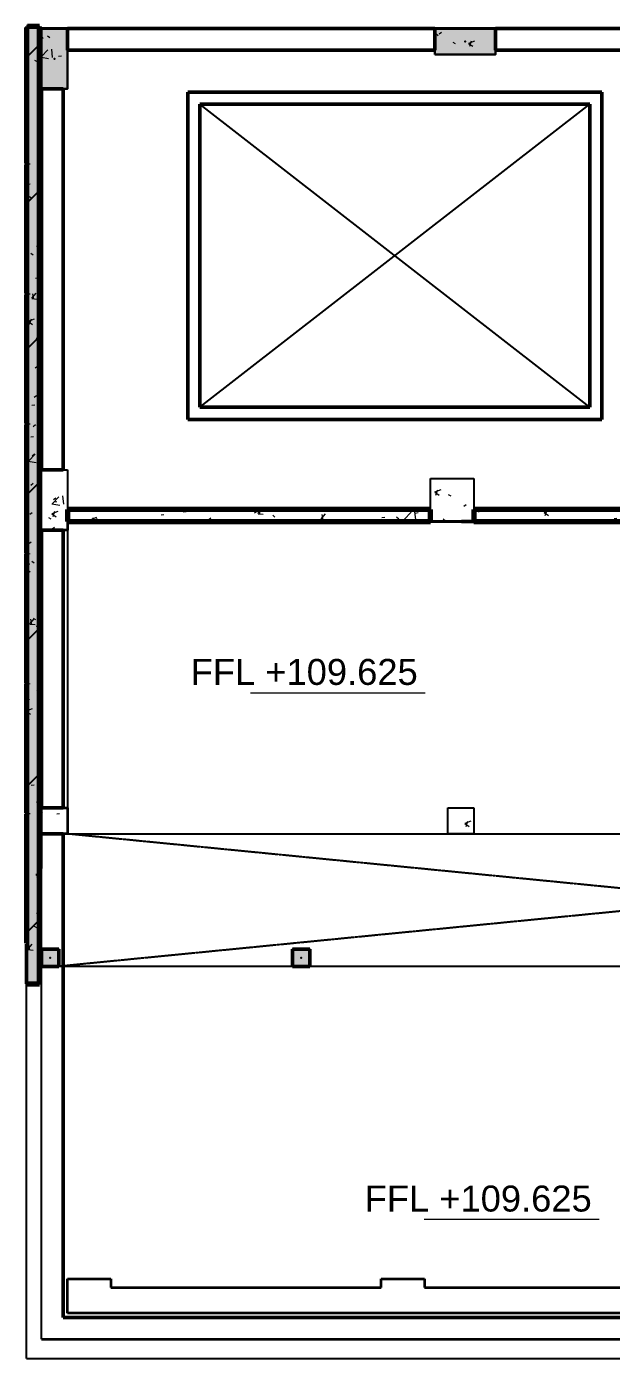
# Model space of a CAD drawing. Header units: millimetres. Extents: x -1379 to 1385823, y -4884429 to 548763.
# Drawn here: x 502560 to 509308, y -2312931 to -2297556 of the extents above; entities that cross this region are included whole.
import ezdxf

# ---------------------------------------------------------------- set-up
doc = ezdxf.new("R2010")
doc.units = ezdxf.units.MM
doc.set_wipeout_variables(frame=1)
doc.linetypes.add('DPA_Overhead 100', pattern=[2.75, 1.75, -1])
for name, color, linetype in [('000 - CONCRETE_COL_CUT_COLOR_5', 7, 'Continuous'), ('000 - CONCRETE_COL_HATCH_', 7, 'Continuous'), ('000 - CONCRETE_EX_BUILDING_MAIN_COLOR_1', 7, 'Continuous'), ('000 - CONCRETE_PRECAST_CUT_COLOR_4', 7, 'Continuous'), ('000 - CONCRETE_PRECAST_HATCH_', 7, 'Continuous'), ('000 - CONCRETE_PRECAST_MAIN_COLOR_4', 7, 'Continuous'), ('000 - CONCRETE_PRECAST_WIPEOUT_', 7, 'Continuous'), ('000 - EXISTING_COLUMN_CUT_COLOR_5', 7, 'Continuous'), ('000 - EXISTING_PRECAST_CUT_COLOR_4', 7, 'Continuous')]:
    doc.layers.add(name, color=color, linetype=linetype)
for name, color, linetype, lineweight in [('_ _ A-DETL-OPENING', 7, 'Continuous', 25), ('A-COLS-E', 7, 'Continuous', 35), ('A-DETL-GENF', 7, 'Continuous', 35), ('A-DETL-MEDM', 7, 'Continuous', 50), ('A-FLOR-E', 7, 'Continuous', 35), ('A-FLOR-OVHD', 7, 'DPA_Overhead 100', 25), ('A-WALL', 7, 'Continuous', 70), ('A-WALL-PATT', 7, 'Continuous', 70), ('G-ANNO-SPOR', 7, 'Continuous', 9), ('WALL-E', 7, 'Continuous', 50)]:
    doc.layers.add(name, color=color, linetype=linetype, lineweight=lineweight)
doc.styles.add('Arial_2', font='arial.ttf', dxfattribs={"height": 3})
pattern_1 = [(50, (-216781.46, 2306690.5), (728.7365, -63.75582), [76.2, -838.2]), (355, (-216781.5, 2306690.5), (-140.97162, 764.2276), [60.96, -670.56]), (100.451, (-216720.74, 2306685.2), (587.77, 700.46675), [64.76, -712.36]), (46.184, (-216781.5, 2306893.7), (1084.31624, -168.17096), [114.3, -1257.3]), (96.636, (-216691.1, 2306879.7), (949.6099, 989.70985), [97.14, -1068.54]), (351.184, (-216781.5, 2306893.7), (949.62055, 989.70115), [91.44, -1005.84]), (21, (-216679.86, 2306842.9), (606.45787, -409.06057), [76.2, -838.2]), (326, (-216679.9, 2306842.9), (247.20834, 736.75292), [60.96, -670.56]), (71.451, (-216629.3, 2306808.8), (853.66825, 327.68547), [64.76, -712.36]), (37.5, (-216781.46, 2306690.48), (12.354693, 338.22012), [33.528, -628.904, 33.528, -647.192, -673.1]), (37.5, (-216781.46, 2306690.48), (12.354693, 338.22012), [-1343.152, 33.528, -639.572]), (7.5, (-216781.46, 2306690.48), (267.278874, 400.722127), [33.528, -354.584, 33.528, -613.664, -256.54]), (7.5, (-216781.46, 2306690.48), (267.278874, 400.722127), [-1035.304, 33.528, -223.012]), (327.5, (-217008.03, 2306690.48), (542.36333, -22.915345), [33.528, -220.472, 33.528, -758.952, -1051.56]), (327.5, (-217008.03, 2306690.48), (542.36333, -22.915345), [-1046.48, 33.528, -1018.032]), (317.5, (-217109.63, 2306690.5), (592.51696, 101.70711), [33.528, -296.672, 33.528, -492.76, -746.76]), (317.5, (-217109.63, 2306690.5), (592.51696, 101.70711), [-856.488, 33.528, -713.232])]

# ---------------------------------------------------------------- blocks, each defined once
blk = doc.blocks.new('DPA_Rectangular - 500 x 500mm-3612790-IV01 - LOWER ROOF LEVEL PLAN')
at = {"layer": '000 - CONCRETE_COL_CUT_COLOR_5', "lineweight": 9}
h = blk.add_hatch(dxfattribs=at)
h.set_pattern_fill('FP_1', style=0, pattern_type=2)
h.set_pattern_definition([(50, (-221906.46, 2313145.5), (728.7365, -63.75582), [76.2, -838.2]), (355, (-221906.5, 2313145.5), (-140.97162, 764.2276), [60.96, -670.56]), (100.451, (-221845.74, 2313140.2), (587.77, 700.46675), [64.76, -712.36]), (46.184, (-221906.5, 2313348.7), (1084.31624, -168.17096), [114.3, -1257.3]), (96.636, (-221816.1, 2313334.7), (949.6099, 989.70985), [97.14, -1068.54]), (351.184, (-221906.5, 2313348.7), (949.62055, 989.70115), [91.44, -1005.84]), (21, (-221804.86, 2313297.9), (606.45787, -409.06057), [76.2, -838.2]), (326, (-221804.9, 2313297.9), (247.20834, 736.75292), [60.96, -670.56]), (71.451, (-221754.3, 2313263.8), (853.66825, 327.68547), [64.76, -712.36]), (37.5, (-221906.46, 2313145.48), (12.354693, 338.22012), [33.528, -628.904, 33.528, -1320.292]), (37.5, (-221906.46, 2313145.48), (12.354693, 338.22012), [-695.96, -647.192, 33.528, -639.572]), (7.5, (-221906.46, 2313145.48), (267.278874, 400.722127), [33.528, -354.584, 33.528, -870.204]), (7.5, (-221906.46, 2313145.48), (267.278874, 400.722127), [-421.64, -613.664, 33.528, -223.012]), (327.5, (-222133.03, 2313145.48), (542.36333, -22.915345), [33.528, -220.472, 33.528, -1810.512]), (327.5, (-222133.03, 2313145.48), (542.36333, -22.915345), [-287.528, -758.952, 33.528, -1018.032]), (317.5, (-222234.63, 2313145.5), (592.51696, 101.70711), [33.528, -296.672, 33.528, -1239.52]), (317.5, (-222234.63, 2313145.5), (592.51696, 101.70711), [-363.728, -492.76, 33.528, -713.232])])
h.paths.add_polyline_path([(250, -250), (250, 250), (-250, 250), (-250, -250)])
at = {"layer": '000 - CONCRETE_COL_CUT_COLOR_5', "color": 7}
for p, q in [((-250, 250), (250, 250)), ((-250, -250), (-250, 250)), ((250, 250), (250, -250)), ((250, -250), (-250, -250))]:
    blk.add_line(p, q, dxfattribs=at)
blk = doc.blocks.new('DPA_Rectangular - 300 x 700mm-5176290-IV01 - LOWER ROOF LEVEL PLAN')
at = {"layer": '000 - CONCRETE_EX_BUILDING_MAIN_COLOR_1', "color": 7}
for p, q in [((150, 350), (-150, 350)), ((-150, 350), (-150, -350)), ((150, 50), (150, 350))]:
    blk.add_line(p, q, dxfattribs=at)
blk = doc.blocks.new('DPA_Rectangular - 300 x 700mm-3612791-IV01 - LOWER ROOF LEVEL PLAN')
at = {"layer": '000 - CONCRETE_COL_CUT_COLOR_5', "lineweight": 9}
h = blk.add_hatch(dxfattribs=at)
h.set_pattern_fill('FP_3', style=0, pattern_type=2)
h.set_pattern_definition([(50, (-217316.46, 2313145.5), (728.7365, -63.75582), [76.2, -838.2]), (355, (-217316.5, 2313145.5), (-140.97162, 764.2276), [60.96, -670.56]), (100.451, (-217255.74, 2313140.2), (587.77, 700.46675), [64.76, -712.36]), (46.184, (-217316.5, 2313348.7), (1084.31624, -168.17096), [114.3, -1257.3]), (96.636, (-217226.1, 2313334.7), (949.6099, 989.70985), [97.14, -1068.54]), (351.184, (-217316.5, 2313348.7), (949.62055, 989.70115), [91.44, -1005.84]), (21, (-217214.86, 2313297.9), (606.45787, -409.06057), [76.2, -838.2]), (326, (-217214.9, 2313297.9), (247.20834, 736.75292), [60.96, -670.56]), (71.451, (-217164.3, 2313263.8), (853.66825, 327.68547), [64.76, -712.36]), (37.5, (-217316.46, 2313145.48), (12.354693, 338.22012), [33.528, -628.904, 33.528, -1320.292]), (37.5, (-217316.46, 2313145.48), (12.354693, 338.22012), [-695.96, -647.192, 33.528, -639.572]), (7.5, (-217316.46, 2313145.48), (267.278874, 400.722127), [33.528, -354.584, 33.528, -870.204]), (7.5, (-217316.46, 2313145.48), (267.278874, 400.722127), [-421.64, -613.664, 33.528, -223.012]), (327.5, (-217543.03, 2313145.48), (542.36333, -22.915345), [33.528, -220.472, 33.528, -1810.512]), (327.5, (-217543.03, 2313145.48), (542.36333, -22.915345), [-287.528, -758.952, 33.528, -1018.032]), (317.5, (-217644.63, 2313145.5), (592.51696, 101.70711), [33.528, -296.672, 33.528, -1239.52]), (317.5, (-217644.63, 2313145.5), (592.51696, 101.70711), [-363.728, -492.76, 33.528, -713.232])])
h.paths.add_polyline_path([(150, -350), (150, 350), (-150, 350), (-150, -350)])
at = {"layer": '000 - CONCRETE_COL_CUT_COLOR_5', "color": 7}
for p, q in [((-150, 350), (150, 350)), ((-150, -350), (-150, 350)), ((150, 350), (150, -350)), ((150, -350), (-150, -350))]:
    blk.add_line(p, q, dxfattribs=at)
blk = doc.blocks.new('DPA_Rectangular - 300 x 700mm-V1-IV01 - LOWER ROOF LEVEL PLAN')
at = {"layer": '000 - CONCRETE_COL_CUT_COLOR_5', "lineweight": 9}
h = blk.add_hatch(dxfattribs=at)
h.set_pattern_fill('FP_4', style=0, pattern_type=2)
h.set_pattern_definition([(50, (-217316.46, 2308050.5), (728.7365, -63.75582), [76.2, -838.2]), (355, (-217316.5, 2308050.5), (-140.97162, 764.2276), [60.96, -670.56]), (100.451, (-217255.74, 2308045.2), (587.77, 700.46675), [64.76, -712.36]), (46.184, (-217316.5, 2308253.7), (1084.31624, -168.17096), [114.3, -1257.3]), (96.636, (-217226.1, 2308239.7), (949.6099, 989.70985), [97.14, -1068.54]), (351.184, (-217316.5, 2308253.7), (949.62055, 989.70115), [91.44, -1005.84]), (21, (-217214.86, 2308202.9), (606.45787, -409.06057), [76.2, -838.2]), (326, (-217214.9, 2308202.9), (247.20834, 736.75292), [60.96, -670.56]), (71.451, (-217164.3, 2308168.8), (853.66825, 327.68547), [64.76, -712.36]), (37.5, (-217316.46, 2308050.48), (12.354693, 338.22012), [33.528, -628.904, 33.528, -1320.292]), (37.5, (-217316.46, 2308050.48), (12.354693, 338.22012), [-695.96, -647.192, 33.528, -639.572]), (7.5, (-217316.46, 2308050.48), (267.278874, 400.722127), [33.528, -354.584, 33.528, -870.204]), (7.5, (-217316.46, 2308050.48), (267.278874, 400.722127), [-421.64, -613.664, 33.528, -223.012]), (327.5, (-217543.03, 2308050.48), (542.36333, -22.915345), [33.528, -220.472, 33.528, -1810.512]), (327.5, (-217543.03, 2308050.48), (542.36333, -22.915345), [-287.528, -758.952, 33.528, -1018.032]), (317.5, (-217644.63, 2308050.5), (592.51696, 101.70711), [33.528, -296.672, 33.528, -1239.52]), (317.5, (-217644.63, 2308050.5), (592.51696, 101.70711), [-363.728, -492.76, 33.528, -713.232])])
h.paths.add_polyline_path([(150, -350), (150, 350), (-150, 350), (-150, -350), (-16, -350)])
at = {"layer": '000 - CONCRETE_COL_CUT_COLOR_5', "color": 7}
for p, q in [((-150, 350), (150, 350)), ((-150, -350), (-150, 350)), ((150, 350), (150, -350)), ((150, -350), (-150, -350))]:
    blk.add_line(p, q, dxfattribs=at)
blk = doc.blocks.new('DPA_Rectangular - 300 x 700mm-V3-IV01 - LOWER ROOF LEVEL PLAN')
at = {"layer": '000 - CONCRETE_EX_BUILDING_MAIN_COLOR_1', "color": 7}
blk.add_line((150, -350), (150, 350), dxfattribs=at)
blk = doc.blocks.new('DPA_Rectangular - 300 x 700mm-V5-IV01 - LOWER ROOF LEVEL PLAN')
at = {"layer": '000 - CONCRETE_COL_CUT_COLOR_5', "lineweight": 9}
h = blk.add_hatch(dxfattribs=at)
h.set_pattern_fill('FP_6', style=0, pattern_type=2)
h.set_pattern_definition([(140, (-2307850.5, -222056.46), (63.75582, 728.7365), [76.2, -838.2]), (85, (-2307850.5, -222056.5), (-764.2276, -140.97162), [60.96, -670.56]), (190.451, (-2307845.2, -221995.74), (-700.46675, 587.77), [64.76, -712.36]), (136.184, (-2308053.7, -222056.5), (168.17096, 1084.31624), [114.3, -1257.3]), (186.636, (-2308039.7, -221966.1), (-989.70985, 949.6099), [97.14, -1068.54]), (81.184, (-2308053.7, -222056.5), (-989.70115, 949.62055), [91.44, -1005.84]), (111, (-2308002.9, -221954.86), (409.06057, 606.45787), [76.2, -838.2]), (56, (-2308002.9, -221954.9), (-736.75292, 247.20834), [60.96, -670.56]), (161.451, (-2307968.8, -221904.3), (-327.68547, 853.66825), [64.76, -712.36]), (127.5, (-2307850.48, -222056.46), (-338.22012, 12.354693), [33.528, -628.904, 33.528, -1320.292]), (127.5, (-2307850.48, -222056.46), (-338.22012, 12.354693), [-695.96, -647.192, 33.528, -639.572]), (97.5, (-2307850.48, -222056.46), (-400.722127, 267.278874), [33.528, -354.584, 33.528, -870.204]), (97.5, (-2307850.48, -222056.46), (-400.722127, 267.278874), [-421.64, -613.664, 33.528, -223.012]), (57.5, (-2307850.48, -222283.03), (22.915345, 542.36333), [33.528, -220.472, 33.528, -1810.512]), (57.5, (-2307850.48, -222283.03), (22.915345, 542.36333), [-287.528, -758.952, 33.528, -1018.032]), (47.5, (-2307850.5, -222384.63), (-101.70711, 592.51696), [33.528, -296.672, 33.528, -1239.52]), (47.5, (-2307850.5, -222384.63), (-101.70711, 592.51696), [-363.728, -492.76, 33.528, -713.232])])
h.paths.add_polyline_path([(150, 350), (-150, 350), (-150, -350), (150, -350), (150, -163)])
at = {"layer": '000 - CONCRETE_COL_CUT_COLOR_5', "color": 7}
for p, q in [((-150, 350), (150, 350)), ((-150, -350), (-150, 350)), ((150, 350), (150, -350)), ((150, -350), (-150, -350))]:
    blk.add_line(p, q, dxfattribs=at)
blk = doc.blocks.new('DPA_Rectangular - 300 x 300mm-5176409-IV01 - LOWER ROOF LEVEL PLAN')
at = {"layer": '000 - CONCRETE_COL_CUT_COLOR_5', "lineweight": 9}
h = blk.add_hatch(dxfattribs=at)
h.set_pattern_fill('FP_63', style=0, pattern_type=2)
h.set_pattern_definition([(50, (-217316.46, 2316850.5), (728.7365, -63.75582), [76.2, -838.2]), (355, (-217316.5, 2316850.5), (-140.97162, 764.2276), [60.96, -670.56]), (100.451, (-217255.74, 2316845.2), (587.77, 700.46675), [64.76, -712.36]), (46.184, (-217316.5, 2317053.7), (1084.31624, -168.17096), [114.3, -1257.3]), (96.636, (-217226.1, 2317039.7), (949.6099, 989.70985), [97.14, -1068.54]), (351.184, (-217316.5, 2317053.7), (949.62055, 989.70115), [91.44, -1005.84]), (21, (-217214.86, 2317002.9), (606.45787, -409.06057), [76.2, -838.2]), (326, (-217214.9, 2317002.9), (247.20834, 736.75292), [60.96, -670.56]), (71.451, (-217164.3, 2316968.8), (853.66825, 327.68547), [64.76, -712.36]), (37.5, (-217316.46, 2316850.48), (12.354693, 338.22012), [33.528, -628.904, 33.528, -1320.292]), (37.5, (-217316.46, 2316850.48), (12.354693, 338.22012), [-695.96, -647.192, 33.528, -639.572]), (7.5, (-217316.46, 2316850.48), (267.278874, 400.722127), [33.528, -354.584, 33.528, -870.204]), (7.5, (-217316.46, 2316850.48), (267.278874, 400.722127), [-421.64, -613.664, 33.528, -223.012]), (327.5, (-217543.03, 2316850.48), (542.36333, -22.915345), [33.528, -220.472, 33.528, -1810.512]), (327.5, (-217543.03, 2316850.48), (542.36333, -22.915345), [-287.528, -758.952, 33.528, -1018.032]), (317.5, (-217644.63, 2316850.5), (592.51696, 101.70711), [33.528, -296.672, 33.528, -1239.52]), (317.5, (-217644.63, 2316850.5), (592.51696, 101.70711), [-363.728, -492.76, 33.528, -713.232])])
h.paths.add_polyline_path([(150, -150), (150, 150), (-150, 150), (-150, -150)])
at = {"layer": '000 - CONCRETE_COL_CUT_COLOR_5', "color": 7}
for p, q in [((-150, 150), (150, 150)), ((-150, -150), (-150, 150)), ((150, 150), (150, -150)), ((150, -150), (-150, -150))]:
    blk.add_line(p, q, dxfattribs=at)
blk = doc.blocks.new('DPA_Rectangular - 300 x 300mm-V578-IV01 - LOWER ROOF LEVEL PLAN')
at = {"layer": '000 - CONCRETE_COL_CUT_COLOR_5', "lineweight": 9}
h = blk.add_hatch(dxfattribs=at)
h.set_pattern_fill('FP_65', style=0, pattern_type=2)
h.set_pattern_definition([(50, (-222006.46, 2316850.5), (728.7365, -63.75582), [76.2, -838.2]), (355, (-222006.5, 2316850.5), (-140.97162, 764.2276), [60.96, -670.56]), (100.451, (-221945.74, 2316845.2), (587.77, 700.46675), [64.76, -712.36]), (46.184, (-222006.5, 2317053.7), (1084.31624, -168.17096), [114.3, -1257.3]), (96.636, (-221916.1, 2317039.7), (949.6099, 989.70985), [97.14, -1068.54]), (351.184, (-222006.5, 2317053.7), (949.62055, 989.70115), [91.44, -1005.84]), (21, (-221904.86, 2317002.9), (606.45787, -409.06057), [76.2, -838.2]), (326, (-221904.9, 2317002.9), (247.20834, 736.75292), [60.96, -670.56]), (71.451, (-221854.3, 2316968.8), (853.66825, 327.68547), [64.76, -712.36]), (37.5, (-222006.46, 2316850.48), (12.354693, 338.22012), [33.528, -628.904, 33.528, -1320.292]), (37.5, (-222006.46, 2316850.48), (12.354693, 338.22012), [-695.96, -647.192, 33.528, -639.572]), (7.5, (-222006.46, 2316850.48), (267.278874, 400.722127), [33.528, -354.584, 33.528, -870.204]), (7.5, (-222006.46, 2316850.48), (267.278874, 400.722127), [-421.64, -613.664, 33.528, -223.012]), (327.5, (-222233.03, 2316850.48), (542.36333, -22.915345), [33.528, -220.472, 33.528, -1810.512]), (327.5, (-222233.03, 2316850.48), (542.36333, -22.915345), [-287.528, -758.952, 33.528, -1018.032]), (317.5, (-222334.63, 2316850.5), (592.51696, 101.70711), [33.528, -296.672, 33.528, -1239.52]), (317.5, (-222334.63, 2316850.5), (592.51696, 101.70711), [-363.728, -492.76, 33.528, -713.232])])
h.paths.add_polyline_path([(150, -150), (150, 150), (-150, 150), (-150, -150)])
at = {"layer": '000 - CONCRETE_COL_CUT_COLOR_5', "color": 7}
for p, q in [((-150, 150), (150, 150)), ((-150, -150), (-150, 150)), ((150, 150), (150, -150)), ((150, -150), (-150, -150))]:
    blk.add_line(p, q, dxfattribs=at)
blk = doc.blocks.new('*U2581')
at = {"layer": '000 - CONCRETE_COL_HATCH_'}
h = blk.add_hatch(dxfattribs=at)
h.set_pattern_fill('AR-CONC', scale=0.5)
h.set_pattern_definition([(50, (-3e-14, -2e-14), (3.5863, -0.31376), [0.375, -4.125]), (355, (-3e-14, -2e-14), (-0.693757, 3.76096), [0.3, -3.3]), (100.4514, (0.299, -0.026), (2.892544, 3.4472), [0.3187, -3.50571]), (46.1842, (-3e-14, 1), (5.336207, -0.827596), [0.5625, -6.1875]), (96.6356, (0.4447, 0.931), (4.67331, 4.87059), [0.47805, -5.25857]), (351.1842, (-3e-14, 1), (4.67331, 4.87059), [0.45, -4.95]), (21, (0.5, 0.75), (2.984535, -2.013094), [0.375, -4.125]), (326, (0.5, 0.75), (1.216577, 3.62575), [0.3, -3.3]), (71.4514, (0.7487, 0.5822), (4.201112, 1.612656), [0.3187, -3.50571]), (37.5, (-3e-14, -2e-14), (0.0607993, 1.6644693), [0, -3.26, 0, -3.35, 0, -3.3125]), (7.5, (-3e-14, -2e-14), (1.315348, 1.9720586), [0, -1.91, 0, -3.185, 0, -1.2625]), (327.5, (-1.115, -2e-14), (2.669112, -0.1127744), [0, -1.25, 0, -3.9, 0, -5.175]), (317.5, (-1.615, -2e-14), (2.915931, 0.500525), [0, -1.625, 0, -2.59, 0, -3.675])])
h.paths.add_polyline_path([(-150, -350), (150, -350), (150, 350), (-150, 350)])
at = {"color": 7}
blk.add_point((0, 0), dxfattribs=at)
at = {"layer": '000 - EXISTING_COLUMN_CUT_COLOR_5', "color": 7}
blk.add_lwpolyline([(-150, -350), (150, -350), (150, 350), (-150, 350)], close=True, dxfattribs=at)
blk = doc.blocks.new('*U2582')
at = {"layer": '000 - CONCRETE_COL_HATCH_'}
h = blk.add_hatch(dxfattribs=at)
h.set_pattern_fill('AR-CONC', scale=0.5)
h.set_pattern_definition([(50, (0, 6e-15), (3.5863, -0.31376), [0.375, -4.125]), (355, (0, 6e-15), (-0.693757, 3.76096), [0.3, -3.3]), (100.4514, (0.299, -0.026), (2.892544, 3.4472), [0.3187, -3.50571]), (46.1842, (0, 1), (5.336207, -0.827596), [0.5625, -6.1875]), (96.6356, (0.4447, 0.931), (4.67331, 4.87059), [0.47805, -5.25857]), (351.1842, (0, 1), (4.67331, 4.87059), [0.45, -4.95]), (21, (0.5, 0.75), (2.984535, -2.013094), [0.375, -4.125]), (326, (0.5, 0.75), (1.216577, 3.62575), [0.3, -3.3]), (71.4514, (0.7487, 0.5822), (4.201112, 1.612656), [0.3187, -3.50571]), (37.5, (0, 6e-15), (0.0607993, 1.6644693), [0, -3.26, 0, -3.35, 0, -3.3125]), (7.5, (0, 6e-15), (1.315348, 1.9720586), [0, -1.91, 0, -3.185, 0, -1.2625]), (327.5, (-1.115, 6e-15), (2.669112, -0.1127744), [0, -1.25, 0, -3.9, 0, -5.175]), (317.5, (-1.615, 6e-15), (2.915931, 0.500525), [0, -1.625, 0, -2.59, 0, -3.675])])
h.paths.add_polyline_path([(-350, -150), (350, -150), (350, 150), (-350, 150)])
at = {"color": 7}
blk.add_point((0, 0), dxfattribs=at)
at = {"layer": '000 - EXISTING_COLUMN_CUT_COLOR_5', "color": 7}
blk.add_lwpolyline([(-350, -150), (350, -150), (350, 150), (-350, 150)], close=True, dxfattribs=at)
blk = doc.blocks.new('*U2578')
at = {"layer": '000 - CONCRETE_COL_HATCH_'}
h = blk.add_hatch(dxfattribs=at)
h.set_pattern_fill('AR-CONC', scale=0.5)
h.set_pattern_definition([(50, (0, -2e-14), (3.5863, -0.31376), [0.375, -4.125]), (355, (0, -2e-14), (-0.69376, 3.76096), [0.3, -3.3]), (100.4514, (0.299, -0.026), (2.89254, 3.4472), [0.3187, -3.50571]), (46.1842, (0, 1), (5.3362, -0.8276), [0.5625, -6.1875]), (96.6356, (0.4447, 0.931), (4.67331, 4.8706), [0.47805, -5.25857]), (351.184, (0, 1), (4.6733, 4.8706), [0.45, -4.95]), (21, (0.5, 0.75), (2.984535, -2.013094), [0.375, -4.125]), (326, (0.5, 0.75), (1.21658, 3.62575), [0.3, -3.3]), (71.4514, (0.7487, 0.5822), (4.20111, 1.612656), [0.3187, -3.50571]), (37.5, (0, -2e-14), (0.060799, 1.664469), [0, -3.26, 0, -3.35, 0, -3.3125]), (7.5, (0, -2e-14), (1.315348, 1.972059), [0, -1.91, 0, -3.185, 0, -1.2625]), (327.5, (-1.115, -2e-14), (2.669112, -0.112774), [0, -1.25, 0, -3.9, 0, -5.175]), (317.5, (-1.615, -2e-14), (2.91593, 0.500525), [0, -1.625, 0, -2.59, 0, -3.675])])
h.paths.add_polyline_path([(-100, -100), (100, -100), (100, 100), (-100, 100)])
at = {"color": 7}
blk.add_point((0, 0), dxfattribs=at)
at = {"layer": '000 - EXISTING_COLUMN_CUT_COLOR_5', "color": 7}
blk.add_lwpolyline([(-100, -100), (100, -100), (100, 100), (-100, 100)], close=True, dxfattribs=at)
blk = doc.blocks.new('*U2579')
at = {"layer": '000 - CONCRETE_COL_HATCH_'}
h = blk.add_hatch(dxfattribs=at)
h.set_pattern_fill('AR-CONC', scale=0.5)
h.set_pattern_definition([(50, (0, -2e-14), (3.5863, -0.31376), [0.375, -4.125]), (355, (0, -2e-14), (-0.69376, 3.76096), [0.3, -3.3]), (100.4514, (0.299, -0.026), (2.89254, 3.4472), [0.3187, -3.50571]), (46.1842, (0, 1), (5.3362, -0.8276), [0.5625, -6.1875]), (96.6356, (0.4447, 0.931), (4.67331, 4.8706), [0.47805, -5.25857]), (351.184, (0, 1), (4.6733, 4.8706), [0.45, -4.95]), (21, (0.5, 0.75), (2.984535, -2.013094), [0.375, -4.125]), (326, (0.5, 0.75), (1.21658, 3.62575), [0.3, -3.3]), (71.4514, (0.7487, 0.5822), (4.20111, 1.612656), [0.3187, -3.50571]), (37.5, (0, -2e-14), (0.060799, 1.664469), [0, -3.26, 0, -3.35, 0, -3.3125]), (7.5, (0, -2e-14), (1.315348, 1.972059), [0, -1.91, 0, -3.185, 0, -1.2625]), (327.5, (-1.115, -2e-14), (2.669112, -0.112774), [0, -1.25, 0, -3.9, 0, -5.175]), (317.5, (-1.615, -2e-14), (2.91593, 0.500525), [0, -1.625, 0, -2.59, 0, -3.675])])
h.paths.add_polyline_path([(-100, -100), (100, -100), (100, 100), (-100, 100)])
at = {"color": 7}
blk.add_point((0, 0), dxfattribs=at)
at = {"layer": '000 - EXISTING_COLUMN_CUT_COLOR_5', "color": 7}
blk.add_lwpolyline([(-100, -100), (100, -100), (100, 100), (-100, 100)], close=True, dxfattribs=at)
blk = doc.blocks.new('*U3524')
at = {"layer": '000 - CONCRETE_PRECAST_HATCH_'}
h = blk.add_hatch(dxfattribs=at)
h.set_pattern_fill('AR-CONC', scale=0.04)
h.set_pattern_definition([(50, (460, -661590.9386), (7.28738676, -0.63756342), [0.762, -8.382]), (355, (460, -661590.9386), (-1.40973686, 7.64227381), [0.6096, -6.70562337]), (100.4514447, (460.607, -661590.992), (5.87764988, 7.00471008), [0.64760035, -7.12360978]), (46.1842, (460, -661588.907), (10.84316164, -1.68169312), [1.143, -12.573]), (96.6355576, (460.904, -661589.047), (9.49616536, 9.89704498), [0.97140093, -10.68542433]), (351.1841512, (460, -661588.907), (9.49616536, 9.89704498), [0.91439868, -10.05838928]), (21, (461.016, -661589.4146), (6.06457565, -4.09060793), [0.762, -8.382]), (326, (461.016, -661589.4146), (2.47208113, 7.367518645), [0.6096, -6.7056]), (71.451445, (461.5214, -661589.7555), (8.53665677, 3.276910755), [0.64760035, -7.1235975]), (37.5, (460, -661590.9386), (0.12354413, 3.382201555), [0, -6.62432, 0, -6.8072, 0, -6.731]), (7.5, (460, -661590.9386), (2.6727865, 4.007222993), [0, -3.88112, 0, -6.47192, 0, -2.5654]), (327.5, (457.7343, -661590.9386), (5.423623807, -0.22914976), [0, -2.54, 0, -7.9248, 0, -10.5156]), (317.5, (456.7183, -661590.9386), (5.925167255, 1.01705964), [0, -3.302, 0, -5.26288, 0, -7.4676])])
h.paths.add_polyline_path([(0, 0), (150, 0), (150, 11050), (10, 11050), (10, 11040), (0, 11040), (0, 9468), (10, 9468), (10, 9458), (0, 9458), (0, 7968), (10, 7968), (10, 7958), (0, 7958), (0, 6468), (10, 6468), (10, 6458), (0, 6458), (0, 4968), (10, 4968), (10, 4958), (0, 4958), (0, 3468), (10, 3468), (10, 3458), (0, 3458), (0, 1968), (10, 1968), (10, 1958), (0, 1958), (0, 468), (10, 468), (10, 458), (0, 458), (0, 355)])
h = blk.add_hatch(dxfattribs=at)
h.set_pattern_fill('ANSI31', scale=0.5)
h.set_pattern_definition([(45, (460, -661590.9), (-841.899, 841.899), [])])
h.paths.add_polyline_path([(0, 0), (150, 0), (150, 11050), (10, 11050), (10, 11040), (0, 11040), (0, 9468), (10, 9468), (10, 9458), (0, 9458), (0, 7968), (10, 7968), (10, 7958), (0, 7958), (0, 6468), (10, 6468), (10, 6458), (0, 6458), (0, 4968), (10, 4968), (10, 4958), (0, 4958), (0, 3468), (10, 3468), (10, 3458), (0, 3458), (0, 1968), (10, 1968), (10, 1958), (0, 1958), (0, 468), (10, 468), (10, 458), (0, 458), (0, 355)])
at = {"layer": '000 - CONCRETE_PRECAST_MAIN_COLOR_4', "color": 7, "lineweight": -2}
blk.add_lwpolyline([(0, 0), (150, 0), (150, 11050), (10, 11050), (10, 11040), (0, 11040), (0, 9468), (10, 9468), (10, 9458), (0, 9458), (0, 7968), (10, 7968), (10, 7958), (0, 7958), (0, 6468), (10, 6468), (10, 6458), (0, 6458), (0, 4968), (10, 4968), (10, 4958), (0, 4958), (0, 3468), (10, 3468), (10, 3458), (0, 3458), (0, 1968), (10, 1968), (10, 1958), (0, 1958), (0, 468), (10, 468), (10, 458), (0, 458), (0, 355), (0, 355), (0, 355), (0, 355), (0, 355), (0, 355), (0, 355), (0, 355), (0, 355), (0, 355), (0, 355), (0, 355), (0, 355), (0, 355)], close=True, dxfattribs=at)
blk = doc.blocks.new('C-1-IV01_REV00_20260605-145550_LOPF_EX')
at = {"layer": 'A-DETL-GENF', "lineweight": 25}
h = blk.add_hatch(dxfattribs=at)
h.set_pattern_fill('FP_2', style=0, pattern_type=2)
h.set_pattern_definition(pattern_1)
h.paths.add_polyline_path([(3485, -11840), (3485, -11640), (3285, -11640), (3285, -11840)])
h.paths.add_polyline_path([(519, -11840), (585, -11840), (585, -11640), (385, -11640), (385, -11840)])
h.paths.add_polyline_path([(7985, -11840), (7985, -11640), (7785, -11640), (7785, -11840)])
h.paths.add_polyline_path([(16445, -11840), (16445, -11640), (16245, -11640), (16245, -11840)])
h.paths.add_polyline_path([(12295, -11840), (12495, -11840), (12495, -11640), (12295, -11640)])
at = {"layer": 'A-WALL-PATT', "lineweight": 9}
h = blk.add_hatch(dxfattribs=at)
h.set_pattern_fill('FP_2', style=0, pattern_type=2)
h.set_pattern_definition(pattern_1)
h.paths.add_polyline_path([(215, -12040), (365, -12040), (365, -990), (225, -990), (225, -1000), (215, -1000), (215, -2572), (225, -2572), (225, -2582), (215, -2582), (215, -4072), (225, -4072), (225, -4082), (215, -4082), (215, -5572), (225, -5572), (225, -5582), (215, -5582), (215, -7072), (225, -7072), (225, -7082), (215, -7082), (215, -8572), (225, -8572), (225, -8582), (215, -8582), (215, -10072), (225, -10072), (225, -10082), (215, -10082), (215, -11572), (225, -11572), (225, -11582), (215, -11582), (215, -11685)])
h = blk.add_hatch(dxfattribs=at)
h.set_pattern_fill('FP_2', style=0, pattern_type=2)
h.set_pattern_definition(pattern_1)
h.paths.add_polyline_path([(4875, -6705), (4875, -6565), (685, -6565), (685, -6705), (3963, -6705)])
h = blk.add_hatch(dxfattribs=at)
h.set_pattern_fill('FP_2', style=0, pattern_type=2)
h.set_pattern_definition(pattern_1)
h.paths.add_polyline_path([(7235, -6705), (7375, -6705), (7375, -6565), (5375, -6565), (5375, -6705), (6260, -6705)])
at = {"color": 7}
for p, q in [((385, -16145), (385, -10310)), ((215, -16365), (215, -12040)), ((385, -12040), (215, -12040)), ((385, -16145), (16445, -16145)), ((215, -16365), (16665, -16365))]:
    blk.add_line(p, q, dxfattribs=at)
blk.add_lwpolyline([(215, -12040), (365, -12040), (365, -990), (225, -990), (225, -1000), (215, -1000), (215, -2572), (225, -2572), (225, -2582), (215, -2582), (215, -4072), (225, -4072), (225, -4082), (215, -4082), (215, -5572), (225, -5572), (225, -5582), (215, -5582), (215, -7072), (225, -7072), (225, -7082), (215, -7082), (215, -8572), (225, -8572), (225, -8582), (215, -8582), (215, -10072), (225, -10072), (225, -10082), (215, -10082), (215, -11572), (225, -11572), (225, -11582), (215, -11582), (215, -11685)], close=True, dxfattribs=at)
at = {"layer": '_ _ A-DETL-OPENING', "color": 7}
for p, q in [((6715, -5385), (2215, -1885)), ((2215, -5385), (6715, -1885))]:
    blk.add_line(p, q, dxfattribs=at)
at = {"layer": 'A-DETL-MEDM', "color": 7}
for p, q in [((385, -11640), (385, -11840)), ((585, -11640), (385, -11640)), ((585, -11840), (585, -11640)), ((3285, -11640), (3285, -11840)), ((3485, -11640), (3285, -11640)), ((3485, -11840), (3485, -11640)), ((385, -11840), (585, -11840)), ((3285, -11840), (3485, -11840))]:
    blk.add_line(p, q, dxfattribs=at)
at = {"layer": 'A-FLOR-E', "color": 7}
for p, q in [((365, -6705), (365, -1010)), ((365, -1010), (16445, -1010)), ((16445, -1010), (365, -1010)), ((365, -1010), (365, -6705)), ((4925, -1260), (685, -1260)), ((12275, -1260), (5625, -1260)), ((635, -1710), (635, -6105)), ((2075, -5525), (2075, -1745)), ((2075, -1745), (6855, -1745)), ((6855, -1745), (6855, -5525)), ((2215, -1885), (2215, -5385)), ((6715, -1885), (2215, -1885)), ((2215, -5385), (2215, -1885)), ((2215, -1885), (6715, -1885)), ((6715, -5385), (6715, -1885)), ((6715, -1885), (6715, -5385)), ((6855, -5525), (2075, -5525)), ((2215, -5385), (6715, -5385)), ((6715, -5385), (2215, -5385)), ((685, -6565), (4875, -6565)), ((5375, -6565), (7375, -6565)), ((385, -6705), (365, -6705)), ((365, -6705), (385, -6705)), ((365, -12040), (365, -6705)), ((365, -6705), (385, -6705)), ((385, -6705), (365, -6705)), ((365, -6705), (365, -12040)), ((7235, -6705), (685, -6705)), ((685, -6705), (7235, -6705)), ((7235, -6705), (685, -6705)), ((685, -6705), (685, -6805)), ((685, -6705), (7235, -6705)), ((7235, -6705), (685, -6705)), ((685, -6805), (635, -6805)), ((635, -6805), (635, -10010)), ((635, -10010), (685, -10010)), ((685, -10010), (685, -10310)), ((685, -10310), (635, -10310)), ((635, -10310), (635, -15895)), ((685, -15845), (685, -15445)), ((685, -15445), (1185, -15445)), ((1185, -15445), (1185, -15545)), ((4305, -15545), (4305, -15445)), ((4305, -15445), (4805, -15445)), ((4805, -15445), (4805, -15545)), ((1185, -15545), (4305, -15545)), ((4805, -15545), (9360, -15545)), ((635, -15895), (9410, -15895)), ((9360, -15845), (685, -15845)), ((385, -16145), (16445, -16145))]:
    blk.add_line(p, q, dxfattribs=at)
at = {"layer": 'A-FLOR-OVHD', "color": 7}
for p, q in [((685, -6805), (685, -10310)), ((16145, -10310), (585, -11840)), ((685, -10310), (7235, -10310)), ((16245, -11840), (685, -10310)), ((16245, -11840), (585, -11840))]:
    blk.add_line(p, q, dxfattribs=at)
at = {"layer": 'A-WALL', "color": 7}
for p, q in [((225, -1000), (215, -1000)), ((215, -1000), (215, -2572)), ((365, -990), (225, -990)), ((225, -990), (225, -1000)), ((365, -12040), (365, -990)), ((215, -2572), (225, -2572)), ((225, -2582), (215, -2582)), ((215, -2582), (215, -4072)), ((225, -2572), (225, -2582)), ((215, -4072), (225, -4072)), ((225, -4082), (215, -4082)), ((215, -4082), (215, -5572)), ((225, -4072), (225, -4082)), ((215, -5572), (225, -5572)), ((225, -5582), (215, -5582)), ((215, -5582), (215, -7072)), ((225, -5572), (225, -5582)), ((4875, -6565), (685, -6565)), ((685, -6565), (685, -6705)), ((4875, -6705), (4875, -6565)), ((7375, -6565), (5375, -6565)), ((5375, -6565), (5375, -6705)), ((685, -6705), (4875, -6705)), ((5375, -6705), (7235, -6705)), ((215, -7072), (225, -7072)), ((225, -7072), (225, -7082)), ((225, -7082), (215, -7082)), ((215, -7082), (215, -8572)), ((215, -8572), (225, -8572)), ((225, -8582), (215, -8582)), ((215, -8582), (215, -10072)), ((225, -8572), (225, -8582)), ((215, -10072), (225, -10072)), ((225, -10082), (215, -10082)), ((215, -10082), (215, -11572)), ((225, -10072), (225, -10082)), ((215, -12040), (365, -12040))]:
    blk.add_line(p, q, dxfattribs=at)
at = {"layer": 'G-ANNO-SPOR', "color": 7}
for p, q in [((4815, -8684), (2797, -8684)), ((4815, -8684), (4815, -8684)), ((6822, -14763), (4804, -14763)), ((6822, -14763), (6822, -14763))]:
    blk.add_line(p, q, dxfattribs=at)
at = {"layer": 'WALL-E', "color": 7}
for p, q in [((215, -2572), (215, -1000)), ((215, -2572), (215, -1000)), ((215, -1000), (225, -1000)), ((215, -1000), (225, -1000)), ((4925, -1010), (685, -1010)), ((685, -1010), (4925, -1010)), ((685, -1260), (685, -1010)), ((685, -1260), (685, -1010)), ((4925, -1010), (4925, -1260)), ((4925, -1260), (4925, -1010)), ((12275, -1010), (5625, -1010)), ((5625, -1010), (12275, -1010)), ((5625, -1260), (5625, -1010)), ((5625, -1260), (5625, -1010)), ((4925, -1260), (685, -1260)), ((685, -1260), (4925, -1260)), ((12275, -1260), (5625, -1260)), ((5625, -1260), (12275, -1260)), ((385, -1710), (385, -6105)), ((385, -6105), (385, -1710)), ((385, -1710), (635, -1710)), ((635, -1710), (385, -1710)), ((635, -1710), (635, -6105)), ((635, -6105), (635, -1710)), ((2075, -1745), (2075, -5525)), ((2075, -5525), (2075, -1745)), ((2075, -1745), (2215, -1745)), ((2215, -1745), (2075, -1745)), ((6855, -1745), (2215, -1745)), ((2215, -1745), (6855, -1745)), ((6855, -1745), (6855, -1885)), ((6855, -1885), (6855, -1745)), ((2215, -1885), (2215, -5385)), ((2215, -5385), (2215, -1885)), ((6715, -1885), (2215, -1885)), ((2215, -1885), (6715, -1885)), ((6715, -1885), (6715, -5385)), ((6715, -5385), (6715, -1885)), ((6855, -1885), (6855, -5525)), ((6855, -5525), (6855, -1885)), ((225, -2572), (215, -2572)), ((225, -2572), (215, -2572)), ((215, -4072), (215, -2582)), ((215, -4072), (215, -2582)), ((215, -2582), (225, -2582)), ((215, -2582), (225, -2582)), ((225, -4072), (215, -4072)), ((225, -4072), (215, -4072)), ((215, -5572), (215, -4082)), ((215, -5572), (215, -4082)), ((215, -4082), (225, -4082)), ((215, -4082), (225, -4082)), ((2215, -5525), (2075, -5525)), ((2075, -5525), (2215, -5525)), ((6715, -5385), (2215, -5385)), ((2215, -5385), (6715, -5385)), ((6715, -5525), (2215, -5525)), ((2215, -5525), (6715, -5525)), ((6855, -5525), (6715, -5525)), ((6715, -5525), (6855, -5525)), ((225, -5572), (215, -5572)), ((225, -5572), (215, -5572)), ((215, -7072), (215, -5582)), ((215, -7072), (215, -5582)), ((215, -5582), (225, -5582)), ((215, -5582), (225, -5582)), ((635, -6105), (385, -6105)), ((635, -6105), (385, -6105)), ((5235, -6705), (5375, -6705)), ((5235, -6705), (5375, -6705)), ((385, -6805), (385, -10010)), ((385, -10010), (385, -6805)), ((385, -6805), (635, -6805)), ((635, -6805), (385, -6805)), ((635, -6805), (635, -10010)), ((635, -10010), (635, -6805)), ((225, -7072), (215, -7072)), ((225, -7072), (215, -7072)), ((215, -8572), (215, -7082)), ((215, -8572), (215, -7082)), ((215, -7082), (225, -7082)), ((215, -7082), (225, -7082)), ((225, -8572), (215, -8572)), ((225, -8572), (215, -8572)), ((215, -10072), (215, -8582)), ((215, -10072), (215, -8582)), ((215, -8582), (225, -8582)), ((215, -8582), (225, -8582)), ((225, -10072), (215, -10072)), ((225, -10072), (215, -10072)), ((215, -11572), (215, -10082)), ((215, -11572), (215, -10082)), ((215, -10082), (225, -10082)), ((215, -10082), (225, -10082)), ((635, -10010), (385, -10010)), ((635, -10010), (385, -10010)), ((385, -10310), (635, -10310)), ((635, -10310), (385, -10310)), ((635, -10310), (635, -15895)), ((635, -15895), (635, -10310)), ((215, -11572), (225, -11572)), ((225, -11572), (215, -11572)), ((215, -11572), (225, -11572)), ((225, -11582), (215, -11582)), ((215, -11582), (215, -12040)), ((215, -11582), (225, -11582)), ((225, -11582), (215, -11582)), ((225, -11572), (225, -11582)), ((225, -12040), (365, -12040)), ((635, -15895), (9410, -15895)), ((9410, -15895), (635, -15895))]:
    blk.add_line(p, q, dxfattribs=at)
at = {"layer": '000 - CONCRETE_PRECAST_CUT_COLOR_4', "color": 7}
for name, p in [('*U2581', (535, -1360)), ('*U2582', (5275, -1160)), ('*U2578', (485, -11740)), ('*U2579', (3385, -11740))]:
    blk.add_blockref(name, p, dxfattribs=at)
at = {"layer": 'A-COLS-E', "color": 7}
for name, p in [('DPA_Rectangular - 300 x 700mm-V1-IV01 - LOWER ROOF LEVEL PLAN', (535, -1360)), ('DPA_Rectangular - 300 x 700mm-3612791-IV01 - LOWER ROOF LEVEL PLAN', (535, -6455)), ('DPA_Rectangular - 500 x 500mm-3612790-IV01 - LOWER ROOF LEVEL PLAN', (5125, -6455)), ('DPA_Rectangular - 300 x 700mm-5176290-IV01 - LOWER ROOF LEVEL PLAN', (535, -10360)), ('DPA_Rectangular - 300 x 300mm-5176409-IV01 - LOWER ROOF LEVEL PLAN', (535, -10160)), ('DPA_Rectangular - 300 x 300mm-V578-IV01 - LOWER ROOF LEVEL PLAN', (5225, -10160))]:
    blk.add_blockref(name, p, dxfattribs=at)
at = {"layer": 'A-COLS-E', "color": 7, "rotation": 270}
for name, p in [('DPA_Rectangular - 300 x 700mm-V5-IV01 - LOWER ROOF LEVEL PLAN', (5275, -1160)), ('DPA_Rectangular - 300 x 700mm-V3-IV01 - LOWER ROOF LEVEL PLAN', (5275, -15995))]:
    blk.add_blockref(name, p, dxfattribs=at)
at = {"layer": 'G-ANNO-SPOR', "color": 7, "char_height": 300, "width": 3132.78, "attachment_point": 1, "line_spacing_factor": 0.941778, "style": 'Arial_2'}
for insert in [(2108, -8290), (4116, -14370)]:
    blk.add_mtext('FFL +109.625', dxfattribs=dict(at, insert=insert))
at = {"layer": '000 - EXISTING_PRECAST_CUT_COLOR_4', "color": 7}
blk.add_blockref('*U3524', (215, -12040), dxfattribs=at)

msp = doc.modelspace()

# ---------------------------------------------------------------- block references
at = {"color": 7}
msp.add_blockref('C-1-IV01_REV00_20260605-145550_LOPF_EX', (502344.8, -2296566.4), dxfattribs=at)

doc.saveas('drawing.dxf')
